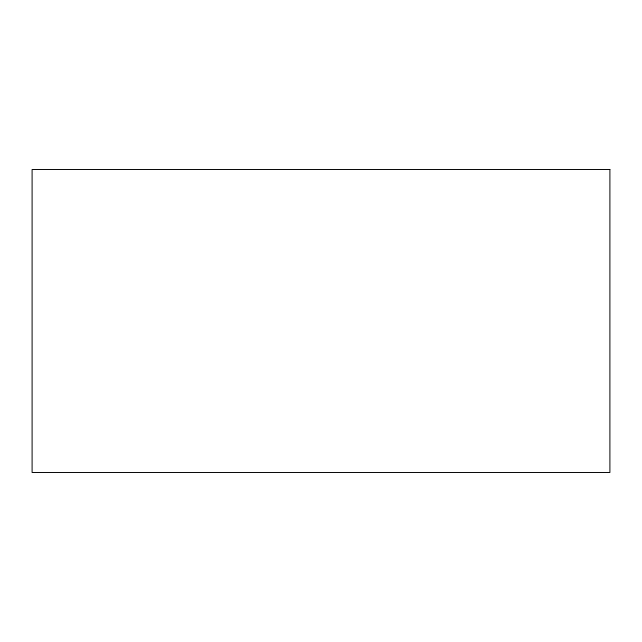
<?xml version="1.0" encoding="UTF-8"?>
<svg xmlns="http://www.w3.org/2000/svg" width="642" height="642" viewBox="0 0 642 642"><rect width="100%" height="100%" fill="white"/><g stroke="black" fill="none" stroke-linecap="round" stroke-linejoin="round"><path stroke-width="0.96" d="M609.9 169.52L32.1 169.52L32.1 472.48L609.9 472.48L609.9 169.52"/></g></svg>
